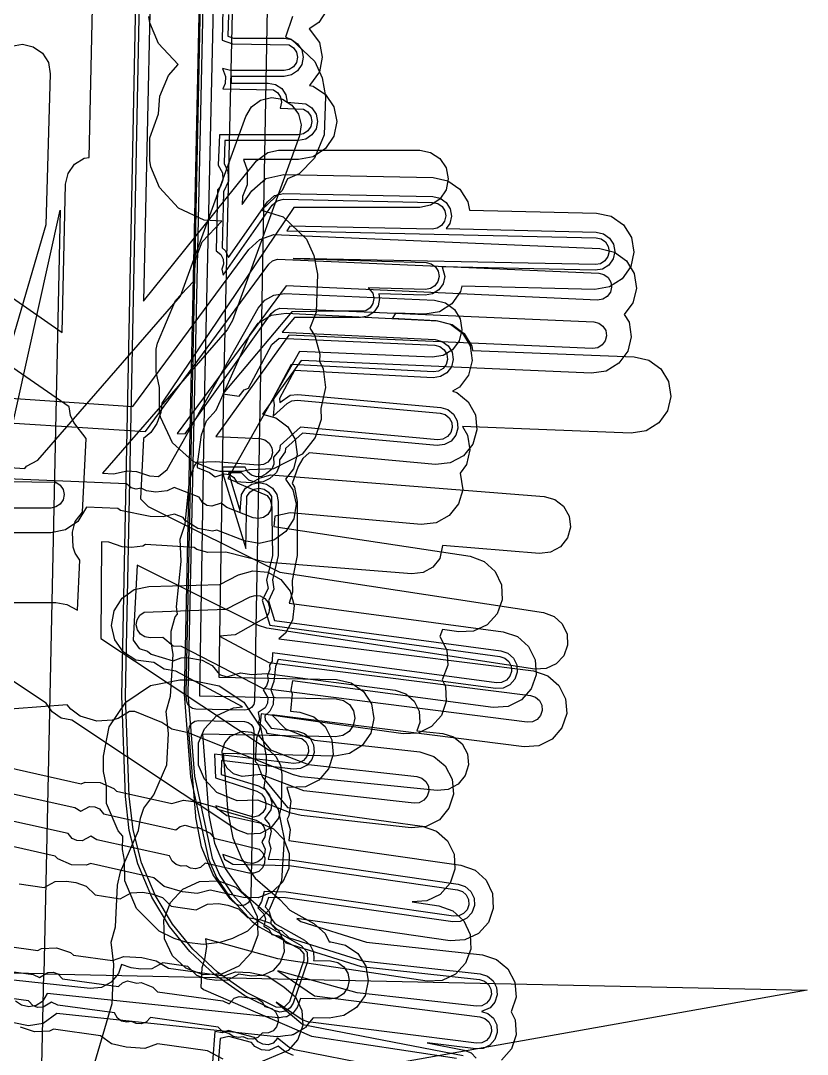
# Model space of a CAD drawing. Header units: metres. Extents: x -3943 to -3664, y 4962 to 6622.
# Drawn here: x -3808.2 to -3767, y 4997.7 to 5051.8 of the extents above; entities that cross this region are included whole.
import ezdxf

# ---------------------------------------------------------------- set-up
doc = ezdxf.new("R2010")
doc.units = ezdxf.units.M
doc.layers.add('AI_GREENING_EXCLUSIONS', color=1, linetype='Continuous')
doc.layers.add('AI_GREENING_LAWN', color=82, linetype='Continuous')

msp = doc.modelspace()

# ---------------------------------------------------------------- linework, layer by layer
at = {"layer": 'AI_GREENING_EXCLUSIONS'}
for points in [[(-3797.479, 5106.244), (-3799.422, 5016.522), (-3799.084, 5012.218), (-3798.15, 5007.931), (-3797.751, 5007.01), (-3797.098, 5006.027), (-3795.932, 5004.751), (-3793.49, 5003.356), (-3793.172, 5002.994), (-3793.164, 5002.511), (-3793.921, 5000.334), (-3794.075, 5000.081), (-3794.319, 4999.915), (-3794.319, 4999.915), (-3794.61, 4999.864), (-3794.896, 4999.938), (-3796.45, 5000.716), (-3798.02, 5001.808), (-3799.327, 5003.036), (-3800.388, 5004.349), (-3801.311, 5005.879), (-3802.045, 5007.624), (-3802.497, 5009.379), (-3802.696, 5011.159), (-3802.891, 5016.416), (-3801.428, 5089.277)], [(-3797.678, 5106.269), (-3799.623, 5016.516), (-3799.282, 5012.189), (-3798.341, 5007.869), (-3797.927, 5006.915), (-3797.256, 5005.903), (-3796.066, 5004.602), (-3795.693, 5004.328), (-3793.586, 5003.18), (-3793.358, 5002.921), (-3793.353, 5002.577), (-3794.11, 5000.399), (-3794.394, 5000.1), (-3794.806, 5000.117), (-3794.806, 5000.117), (-3796.361, 5000.895), (-3797.883, 5001.954), (-3799.172, 5003.162), (-3800.233, 5004.475), (-3801.14, 5005.981), (-3801.852, 5007.675), (-3802.298, 5009.401), (-3802.496, 5011.166), (-3802.691, 5016.412), (-3801.228, 5089.273)], [(-3801.208, 5061.8), (-3801.757, 5037.095), (-3795.841, 5044.438), (-3795.247, 5044.883), (-3794.673, 5044.997), (-3787.286, 5044.997), (-3786.712, 5044.883), (-3786.225, 5044.558), (-3785.9, 5044.071), (-3785.786, 5043.497), (-3785.9, 5042.923), (-3786.225, 5042.436), (-3786.712, 5042.111), (-3787.286, 5041.997), (-3793.876, 5041.997), (-3800.795, 5031.743), (-3800.843, 5031.259), (-3801.049, 5030.683), (-3801.365, 5030.209), (-3801.756, 5029.895), (-3801.916, 5026.736), (-3801.514, 5026.335), (-3794.608, 5022.898), (-3780.797, 5020.786), (-3780.247, 5020.587), (-3779.815, 5020.192), (-3779.567, 5019.662), (-3779.541, 5019.077), (-3779.741, 5018.527), (-3780.136, 5018.095), (-3780.666, 5017.847), (-3781.251, 5017.821), (-3795.293, 5019.968), (-3795.735, 5020.108), (-3802.091, 5023.271), (-3802.289, 5019.338), (-3801.977, 5018.901), (-3801.55, 5018.77), (-3801.342, 5018.598), (-3800.193, 5018.256), (-3799.785, 5018.41), (-3799.457, 5018.439), (-3798.679, 5018.286), (-3798.161, 5018.013), (-3797.78, 5017.537), (-3797.386, 5017.42), (-3796.679, 5017.628), (-3796.085, 5017.533), (-3795.291, 5017.599), (-3788.572, 5016.718), (-3788.018, 5016.53), (-3787.577, 5016.145), (-3787.318, 5015.62), (-3787.28, 5015.036), (-3787.432, 5014.585), (-3786.074, 5014.447), (-3785.514, 5014.275), (-3785.063, 5013.903), (-3784.789, 5013.386), (-3784.733, 5012.803), (-3784.905, 5012.244), (-3785.277, 5011.792), (-3785.794, 5011.518), (-3786.377, 5011.462), (-3793.491, 5012.184), (-3793.895, 5012.283), (-3799.413, 5014.483), (-3800.268, 5014.672), (-3800.788, 5015.032), (-3802.202, 5015.596), (-3802.49, 5015.609), (-3803.083, 5015.238), (-3803.392, 5015.146), (-3804.19, 5015.1), (-3805.065, 5015.367), (-3805.567, 5015.718), (-3805.742, 5015.946), (-3812.656, 5015.425)], [(-3809.553, 5037.911), (-3806.011, 5035.456), (-3805.83, 5043.212), (-3805.701, 5043.783), (-3805.363, 5044.261), (-3804.867, 5044.572), (-3804.59, 5044.62), (-3804.206, 5061.89)], [(-3798.038, 5055.603), (-3798.565, 5032.548), (-3798.822, 5016.543), (-3798.813, 5016.427), (-3791.658, 5016.273), (-3791.277, 5016.188), (-3790.957, 5015.965), (-3790.747, 5015.635), (-3790.679, 5015.251), (-3790.764, 5014.87), (-3790.988, 5014.551), (-3791.317, 5014.341), (-3791.701, 5014.273), (-3798.655, 5014.423), (-3798.322, 5010.181), (-3798.042, 5008.7), (-3797.479, 5007.381), (-3796.648, 5006.212), (-3795.197, 5004.956), (-3794.868, 5004.496), (-3793.326, 5003.623), (-3793.03, 5003.368), (-3792.855, 5003.02), (-3792.826, 5002.631), (-3792.848, 5002.563), (-3791.954, 5002.543), (-3791.573, 5002.459), (-3791.254, 5002.235), (-3791.044, 5001.906), (-3790.976, 5001.522), (-3791.06, 5001.141), (-3791.284, 5000.821), (-3791.613, 5000.612), (-3791.997, 5000.544), (-3793.525, 5000.577), (-3793.681, 5000.131), (-3793.695, 5000.112), (-3793.698, 5000.096), (-3793.805, 4999.966), (-3793.915, 4999.819), (-3793.934, 4999.808), (-3793.947, 4999.791), (-3794.095, 4999.713), (-3794.251, 4999.62), (-3794.274, 4999.617), (-3794.295, 4999.606), (-3794.46, 4999.59), (-3794.637, 4999.565), (-3794.662, 4999.571), (-3794.687, 4999.569), (-3806.798, 5000.844), (-3807.047, 5000.412), (-3807.376, 5000.202), (-3807.76, 5000.134), (-3808.141, 5000.218), (-3808.461, 5000.442)], [(-3797.098, 5052.965), (-3797.565, 5032.528), (-3797.808, 5017.406), (-3791.636, 5017.272), (-3790.874, 5017.104), (-3790.235, 5016.656), (-3789.815, 5015.998), (-3789.68, 5015.23), (-3789.848, 5014.468), (-3790.296, 5013.828), (-3790.954, 5013.409), (-3791.722, 5013.273), (-3797.572, 5013.4), (-3797.329, 5010.313), (-3797.079, 5008.993), (-3796.601, 5007.872), (-3795.896, 5006.879), (-3794.61, 5005.765), (-3794.092, 5005.206), (-3792.834, 5004.493), (-3792.242, 5003.984), (-3792.021, 5003.545), (-3791.933, 5003.543), (-3791.171, 5003.374), (-3790.531, 5002.927), (-3790.112, 5002.269), (-3789.976, 5001.5), (-3790.145, 5000.738), (-3790.592, 5000.099), (-3791.251, 4999.68), (-3792.019, 4999.544), (-3792.869, 4999.562), (-3793.16, 4999.205), (-3793.248, 4999.074), (-3793.285, 4999.052), (-3793.313, 4999.019), (-3793.607, 4998.861), (-3793.92, 4998.677), (-3793.966, 4998.67), (-3794.008, 4998.648), (-3794.338, 4998.617), (-3794.692, 4998.567), (-3794.742, 4998.579), (-3794.792, 4998.575), (-3806.288, 4999.784), (-3807.013, 4999.27), (-3807.782, 4999.134), (-3808.543, 4999.303)], [(-3793.943, 5051.996), (-3794.322, 5050.924), (-3794.009, 5050.806), (-3792.785, 5049.647), (-3792.399, 5048.791), (-3792.217, 5047.802), (-3792.282, 5045.81), (-3792.797, 5044.578), (-3793.607, 5043.768), (-3794.209, 5043.499), (-3794.484, 5042.883), (-3795.565, 5041.856), (-3794.437, 5041.506), (-3793.213, 5040.347), (-3792.827, 5039.491), (-3792.645, 5038.502), (-3792.71, 5036.51), (-3793.044, 5035.67), (-3792.772, 5035.269), (-3792.513, 5034.309), (-3792.538, 5033.948), (-3792.343, 5033.556), (-3792.215, 5032.57), (-3792.466, 5031.479), (-3792.453, 5030.896), (-3792.758, 5029.949), (-3793.438, 5029.075), (-3794.936, 5028.304), (-3796.196, 5028.254), (-3796.559, 5028.172), (-3797.746, 5028.172), (-3798.069, 5028.237), (-3799.152, 5028.69), (-3800.226, 5029.678), (-3800.857, 5031.025), (-3800.922, 5031.347), (-3800.914, 5032.572), (-3801.083, 5033.387), (-3801.083, 5034.574), (-3801.018, 5034.896), (-3800.072, 5037.131), (-3799.134, 5038.118), (-3799.01, 5039.327), (-3798.671, 5040.202), (-3797.652, 5041.274), (-3798.573, 5041.34), (-3799.92, 5041.97), (-3800.908, 5043.044), (-3801.361, 5044.127), (-3801.426, 5044.45), (-3801.426, 5045.637), (-3800.964, 5046.908), (-3800.899, 5047.82), (-3800.446, 5048.904), (-3799.942, 5049.494), (-3800.963, 5050.59), (-3800.963, 5050.59), (-3801.416, 5051.673), (-3801.481, 5051.996)], [(-3797.594, 5052.397), (-3797.639, 5050.753), (-3797.086, 5050.565), (-3794.121, 5050.512), (-3793.894, 5050.36), (-3793.742, 5050.133), (-3793.689, 5049.865), (-3793.742, 5049.597), (-3793.894, 5049.37), (-3794.121, 5049.218), (-3794.389, 5049.165), (-3797.201, 5049.165), (-3797.621, 5049.268), (-3797.459, 5048.864), (-3797.479, 5048.49), (-3797.6, 5048.214), (-3794.951, 5048.161), (-3794.724, 5048.009), (-3794.572, 5047.782), (-3794.519, 5047.514), (-3794.6, 5047.205), (-3793.366, 5047.152), (-3793.139, 5047), (-3792.987, 5046.773), (-3792.934, 5046.505), (-3792.987, 5046.237), (-3793.139, 5046.01), (-3793.366, 5045.858), (-3793.634, 5045.805), (-3797.776, 5045.807), (-3797.841, 5044.209), (-3797.621, 5043.817), (-3797.602, 5043.443), (-3797.727, 5043.093), (-3797.877, 5042.917), (-3797.944, 5039.734), (-3797.699, 5039.54), (-3797.579, 5039.294), (-3797.562, 5039.022), (-3797.647, 5038.776), (-3797.583, 5038.449), (-3795.015, 5042.127), (-3794.759, 5042.35), (-3794.427, 5042.426), (-3786.607, 5042.267), (-3786.34, 5042.208), (-3786.116, 5042.052), (-3785.969, 5041.821), (-3785.922, 5041.553), (-3785.98, 5041.286), (-3786.137, 5041.062), (-3786.367, 5040.915), (-3786.636, 5040.867), (-3794.082, 5041.019), (-3794.248, 5040.781), (-3778.048, 5040.408), (-3777.782, 5040.349), (-3777.558, 5040.192), (-3777.412, 5039.961), (-3777.365, 5039.692), (-3777.424, 5039.426), (-3777.581, 5039.202), (-3777.812, 5039.055), (-3778.081, 5039.008), (-3793.913, 5039.333), (-3786.948, 5039.111), (-3786.682, 5039.05), (-3786.459, 5038.891), (-3786.314, 5038.66), (-3786.268, 5038.391), (-3786.329, 5038.125), (-3786.487, 5037.902), (-3786.719, 5037.757), (-3786.988, 5037.711), (-3789.985, 5037.797), (-3789.736, 5037.505), (-3789.683, 5037.237), (-3789.736, 5036.969), (-3789.888, 5036.742), (-3790.115, 5036.59), (-3793.989, 5036.537), (-3797.6, 5032.235), (-3796.748, 5032.119), (-3796.486, 5032.452), (-3796.258, 5032.54), (-3795.036, 5034.824), (-3794.642, 5035.157), (-3786.494, 5034.781), (-3786.229, 5034.714), (-3786.01, 5034.55), (-3785.87, 5034.316), (-3785.831, 5034.045), (-3785.898, 5033.781), (-3786.062, 5033.562), (-3786.296, 5033.422), (-3786.567, 5033.383), (-3794.011, 5033.772), (-3794.953, 5032.012), (-3794.901, 5031.666), (-3794.965, 5031.078), (-3794.229, 5031.734), (-3793.983, 5031.876), (-3793.7, 5031.909), (-3786.214, 5031.233), (-3785.952, 5031.156), (-3785.739, 5030.984), (-3785.608, 5030.744), (-3785.579, 5030.473), (-3785.657, 5030.211), (-3785.828, 5029.998), (-3786.068, 5029.867), (-3786.34, 5029.838), (-3793.524, 5030.487), (-3794.59, 5029.536), (-3794.622, 5029.294), (-3794.938, 5028.919), (-3794.924, 5028.548), (-3795.032, 5028.297), (-3795.322, 5028.042), (-3795.565, 5027.917), (-3795.837, 5027.895), (-3796.097, 5027.978), (-3796.306, 5028.154), (-3796.431, 5028.407), (-3797.612, 5028.406), (-3797.593, 5028.049), (-3796.395, 5024.148), (-3796.342, 5026.861), (-3796.19, 5027.088), (-3795.963, 5027.24), (-3795.695, 5027.293), (-3795.427, 5027.24), (-3795.2, 5027.088), (-3795.048, 5026.861), (-3794.995, 5023.781), (-3795.316, 5022.476), (-3795.227, 5022.047), (-3795.53, 5021.434), (-3795.13, 5020.119), (-3783.08, 5018.491), (-3782.821, 5018.402), (-3782.616, 5018.222), (-3782.496, 5017.977), (-3782.479, 5017.704), (-3782.567, 5017.446), (-3782.747, 5017.241), (-3782.992, 5017.12), (-3783.265, 5017.103), (-3794.99, 5018.67), (-3795.014, 5018.235), (-3795.148, 5018.038), (-3795.127, 5017.798), (-3795.25, 5017.486), (-3795.221, 5017.204), (-3795.302, 5016.944), (-3795.482, 5016.731), (-3795.245, 5016.319), (-3795.256, 5016.046), (-3795.371, 5015.798), (-3795.743, 5015.55), (-3795.676, 5015.205), (-3795.72, 5015.056), (-3795.34, 5014.644), (-3795.293, 5014.462), (-3793.462, 5014.193), (-3793.255, 5014.016), (-3793.13, 5013.773), (-3793.109, 5013.5), (-3793.193, 5013.24), (-3793.37, 5013.033), (-3793.613, 5012.908), (-3793.886, 5012.887), (-3798.025, 5013.373), (-3797.974, 5012.125), (-3795.818, 5011.429), (-3795.58, 5011.294), (-3795.411, 5011.08), (-3795.338, 5010.817), (-3795.37, 5010.545), (-3795.504, 5010.307), (-3795.719, 5010.139), (-3795.982, 5010.065), (-3797.957, 5010.656), (-3797.871, 5010.492), (-3795.854, 5009.913), (-3795.615, 5009.782), (-3795.443, 5009.569), (-3795.366, 5009.307), (-3795.395, 5009.036), (-3795.546, 5008.78), (-3795.382, 5008.399), (-3795.415, 5008.128), (-3795.55, 5007.891), (-3795.766, 5007.723), (-3796.029, 5007.65), (-3796.3, 5007.684), (-3797.605, 5008.117), (-3797.506, 5007.862), (-3797.08, 5007.612), (-3794.124, 5007.542), (-3785.309, 5006.272), (-3785.051, 5006.181), (-3784.848, 5005.998), (-3784.73, 5005.752), (-3784.716, 5005.479), (-3784.807, 5005.222), (-3784.989, 5005.019), (-3785.236, 5004.901), (-3785.509, 5004.886), (-3794.281, 5006.151), (-3795.429, 5006.176), (-3795.567, 5005.65), (-3795.771, 5005.33), (-3795.45, 5005.012), (-3795.365, 5004.752), (-3795.443, 5004.364), (-3795.196, 5004.21), (-3795.031, 5003.922), (-3794.655, 5003.857), (-3794.433, 5003.698), (-3794.304, 5003.49), (-3790.346, 5002.252), (-3784.147, 5001.566), (-3783.887, 5001.483), (-3783.678, 5001.308), (-3783.552, 5001.065), (-3783.529, 5000.793), (-3783.611, 5000.533), (-3783.787, 5000.324), (-3784.029, 5000.198), (-3784.303, 5000.174), (-3790.567, 5000.868), (-3794.723, 5002.022), (-3792.799, 5000.714), (-3784.13, 4999.62), (-3783.871, 4999.533), (-3783.665, 4999.354), (-3783.543, 4999.11), (-3783.523, 4998.838), (-3783.61, 4998.579), (-3783.789, 4998.372), (-3784.033, 4998.25), (-3784.305, 4998.231), (-3793.141, 4999.346), (-3793.447, 4999.461), (-3794.805, 5000.384), (-3793.402, 4999.219), (-3785.015, 4997.583)], [(-3797.302, 5052.097), (-3797.333, 5050.966), (-3797.036, 5050.865), (-3794.389, 5050.865), (-3794.006, 5050.789), (-3793.681, 5050.572), (-3793.465, 5050.248), (-3793.389, 5049.865), (-3793.465, 5049.483), (-3793.681, 5049.158), (-3794.006, 5048.941), (-3794.389, 5048.865), (-3797.165, 5048.865), (-3797.168, 5048.514), (-3795.219, 5048.514), (-3794.836, 5048.438), (-3794.512, 5048.222), (-3794.295, 5047.897), (-3794.221, 5047.505), (-3793.251, 5047.429), (-3792.927, 5047.212), (-3792.71, 5046.888), (-3792.634, 5046.505), (-3792.71, 5046.123), (-3792.927, 5045.798), (-3793.251, 5045.581), (-3793.634, 5045.505), (-3797.484, 5045.505), (-3797.519, 5044.298), (-3797.327, 5043.877), (-3797.308, 5043.383), (-3797.561, 5042.816), (-3797.64, 5039.88), (-3797.461, 5039.722), (-3797.296, 5039.385), (-3795.261, 5042.299), (-3794.895, 5042.618), (-3794.421, 5042.726), (-3786.601, 5042.567), (-3786.22, 5042.483), (-3785.9, 5042.259), (-3785.69, 5041.931), (-3785.622, 5041.546), (-3785.706, 5041.165), (-3785.899, 5040.889), (-3778.041, 5040.708), (-3777.661, 5040.623), (-3777.341, 5040.399), (-3777.132, 5040.07), (-3777.065, 5039.685), (-3777.15, 5039.304), (-3777.374, 5038.985), (-3777.703, 5038.776), (-3778.087, 5038.708), (-3786.113, 5038.893), (-3785.968, 5038.382), (-3786.055, 5038.002), (-3786.281, 5037.684), (-3786.612, 5037.476), (-3786.997, 5037.411), (-3789.431, 5037.481), (-3789.383, 5037.237), (-3789.459, 5036.854), (-3789.676, 5036.53), (-3790, 5036.313), (-3790.383, 5036.237), (-3793.849, 5036.237), (-3794.487, 5035.476), (-3786.478, 5035.08), (-3786.1, 5034.984), (-3785.787, 5034.751), (-3785.588, 5034.416), (-3785.532, 5034.03), (-3785.628, 5033.651), (-3785.861, 5033.339), (-3786.196, 5033.139), (-3786.582, 5033.083), (-3793.837, 5033.462), (-3794.626, 5031.988), (-3794.614, 5031.793), (-3794.077, 5032.161), (-3793.673, 5032.208), (-3786.187, 5031.532), (-3785.812, 5031.421), (-3785.509, 5031.176), (-3785.322, 5030.834), (-3785.281, 5030.446), (-3785.391, 5030.071), (-3785.636, 5029.768), (-3785.979, 5029.581), (-3786.367, 5029.54), (-3793.421, 5030.177), (-3794.313, 5029.381), (-3794.338, 5029.197), (-3794.626, 5028.788), (-3794.63, 5028.485), (-3794.785, 5028.127), (-3795.135, 5027.808), (-3795.482, 5027.629), (-3795.871, 5027.597), (-3796.243, 5027.715), (-3796.612, 5028.107), (-3797.298, 5028.106), (-3796.695, 5026.077), (-3796.619, 5026.976), (-3796.402, 5027.3), (-3796.078, 5027.517), (-3795.695, 5027.593), (-3795.312, 5027.517), (-3794.988, 5027.3), (-3794.771, 5026.976), (-3794.695, 5026.593), (-3794.695, 5023.781), (-3795, 5022.497), (-3794.93, 5022.004), (-3795.203, 5021.397), (-3794.899, 5020.373), (-3783.04, 5018.788), (-3782.671, 5018.662), (-3782.378, 5018.404), (-3782.206, 5018.054), (-3782.181, 5017.664), (-3782.307, 5017.295), (-3782.565, 5017.002), (-3782.915, 5016.83), (-3783.305, 5016.806), (-3794.694, 5018.328), (-3794.841, 5017.966), (-3794.922, 5017.173), (-3795.089, 5016.739), (-3794.948, 5016.366), (-3794.964, 5015.976), (-3795.128, 5015.622), (-3795.397, 5015.373), (-3795.383, 5015.157), (-3795.06, 5014.736), (-3793.687, 5014.575), (-3793.316, 5014.455), (-3793.019, 5014.202), (-3792.842, 5013.854), (-3792.811, 5013.465), (-3792.931, 5013.094), (-3793.184, 5012.797), (-3793.532, 5012.62), (-3793.921, 5012.589), (-3797.664, 5013.029), (-3797.683, 5012.306), (-3795.724, 5011.714), (-3795.384, 5011.522), (-3795.144, 5011.215), (-3795.039, 5010.839), (-3795.085, 5010.452), (-3795.415, 5010.004), (-3795.177, 5009.708), (-3795.067, 5009.334), (-3795.189, 5008.8), (-3795.082, 5008.421), (-3795.223, 5007.872), (-3794.081, 5007.839), (-3785.266, 5006.569), (-3784.898, 5006.439), (-3784.608, 5006.178), (-3784.44, 5005.826), (-3784.419, 5005.436), (-3784.549, 5005.068), (-3784.81, 5004.778), (-3785.162, 5004.61), (-3785.551, 5004.589), (-3794.306, 5005.851), (-3795.199, 5005.871), (-3795.374, 5005.374), (-3795.189, 5005.159), (-3795.067, 5004.789), (-3795.089, 5004.492), (-3794.835, 5004.201), (-3794.532, 5004.13), (-3794.117, 5003.746), (-3790.284, 5002.547), (-3784.114, 5001.864), (-3783.742, 5001.746), (-3783.444, 5001.495), (-3783.264, 5001.149), (-3783.23, 5000.76), (-3783.348, 5000.388), (-3783.599, 5000.089), (-3784.044, 4999.901), (-3783.722, 4999.794), (-3783.428, 4999.538), (-3783.253, 4999.189), (-3783.226, 4998.8), (-3783.349, 4998.43), (-3783.605, 4998.135), (-3783.954, 4997.961), (-3784.343, 4997.933), (-3786.894, 4998.255), (-3784.957, 4997.877), (-3784.596, 4997.729), (-3784.319, 4997.455)], [(-3792.143, 5052.331), (-3792.576, 5051.683), (-3793.077, 5051.348), (-3792.541, 5050.631), (-3792.389, 5049.865), (-3792.541, 5049.1), (-3793.063, 5048.392), (-3792.869, 5048.353), (-3792.22, 5047.919), (-3791.786, 5047.271), (-3791.634, 5046.505), (-3791.786, 5045.74), (-3792.22, 5045.091), (-3792.869, 5044.657), (-3793.634, 5044.505), (-3796.511, 5044.505), (-3796.327, 5043.977), (-3796.327, 5043.186), (-3796.565, 5042.567), (-3796.576, 5042.162), (-3796.081, 5042.871), (-3795.348, 5043.509), (-3794.4, 5043.726), (-3786.581, 5043.566), (-3785.819, 5043.399), (-3785.179, 5042.952), (-3784.758, 5042.294), (-3784.681, 5041.861), (-3778.018, 5041.708), (-3777.257, 5041.538), (-3776.618, 5041.09), (-3776.2, 5040.431), (-3776.065, 5039.662), (-3776.235, 5038.901), (-3776.683, 5038.262), (-3777.342, 5037.843), (-3778.11, 5037.709), (-3785.08, 5037.869), (-3785.143, 5037.593), (-3785.595, 5036.957), (-3786.256, 5036.542), (-3787.025, 5036.412), (-3788.546, 5036.455), (-3788.717, 5036.199), (-3786.426, 5036.079), (-3785.669, 5035.887), (-3785.044, 5035.42), (-3784.645, 5034.75), (-3784.533, 5033.977), (-3784.725, 5033.221), (-3785.192, 5032.596), (-3785.568, 5032.372), (-3785.348, 5032.307), (-3784.741, 5031.817), (-3784.368, 5031.132), (-3784.285, 5030.356), (-3784.505, 5029.607), (-3784.995, 5029), (-3785.681, 5028.627), (-3786.457, 5028.544), (-3793.079, 5029.142), (-3793.405, 5028.851), (-3793.65, 5028.426), (-3793.973, 5027.548), (-3793.847, 5027.359), (-3793.695, 5026.593), (-3793.695, 5023.781), (-3793.973, 5022.471), (-3793.941, 5021.86), (-3794.115, 5021.277), (-3782.907, 5019.779), (-3782.169, 5019.527), (-3781.583, 5019.011), (-3781.239, 5018.311), (-3781.19, 5017.532), (-3781.442, 5016.793), (-3781.958, 5016.208), (-3782.658, 5015.864), (-3783.437, 5015.814), (-3793.942, 5017.218), (-3794.035, 5016.724), (-3793.96, 5016.521), (-3794.046, 5015.624), (-3793.57, 5015.568), (-3792.828, 5015.328), (-3792.234, 5014.821), (-3791.879, 5014.126), (-3791.818, 5013.349), (-3792.058, 5012.606), (-3792.564, 5012.012), (-3793.259, 5011.657), (-3794.238, 5011.619), (-3794.041, 5010.915), (-3794.135, 5010.141), (-3794.232, 5009.969), (-3794.071, 5009.423), (-3794.133, 5008.845), (-3785.123, 5007.559), (-3784.388, 5007.299), (-3783.807, 5006.777), (-3783.471, 5006.073), (-3783.429, 5005.294), (-3783.689, 5004.558), (-3784.211, 5003.978), (-3784.915, 5003.641), (-3785.694, 5003.6), (-3793.722, 5004.757), (-3793.508, 5004.603), (-3790.078, 5003.53), (-3784.004, 5002.858), (-3783.26, 5002.622), (-3782.663, 5002.12), (-3782.304, 5001.427), (-3782.236, 5000.65), (-3782.499, 4999.874), (-3782.289, 4999.453), (-3782.234, 4998.675), (-3782.48, 4997.935), (-3782.992, 4997.345)], [(-3808.671, 5050.451), (-3808.094, 5050.548), (-3807.524, 5050.417), (-3807.047, 5050.078), (-3806.736, 5049.582), (-3806.638, 5049.005), (-3806.867, 5041.094), (-3810.536, 5028.597)], [(-3810.372, 5028.478), (-3807.966, 5028.335), (-3807.881, 5028.449), (-3807.293, 5028.76), (-3799.811, 5037.356), (-3796.397, 5046.766), (-3796.094, 5047.266), (-3795.623, 5047.613), (-3795.054, 5047.753), (-3794.476, 5047.664), (-3793.975, 5047.361), (-3793.628, 5046.89), (-3793.489, 5046.321), (-3793.577, 5045.743), (-3797.086, 5036.071), (-3797.365, 5035.597), (-3803.897, 5028.092), (-3803.326, 5028.058), (-3802.615, 5028.211), (-3802.116, 5028.179), (-3801.445, 5027.946), (-3800.966, 5027.918), (-3800.518, 5028.281), (-3795.746, 5036.728), (-3795.395, 5037.148), (-3794.917, 5037.413), (-3794.375, 5037.489), (-3786.51, 5037.148), (-3785.942, 5037.009), (-3785.47, 5036.663), (-3785.166, 5036.163), (-3785.077, 5035.584), (-3785.216, 5035.016), (-3785.562, 5034.544), (-3786.062, 5034.24), (-3786.64, 5034.151), (-3793.586, 5034.452), (-3797.339, 5027.81), (-3796.954, 5027.654), (-3796.083, 5027.594), (-3795.637, 5027.832), (-3795.077, 5028.001), (-3780.767, 5026.871), (-3780.204, 5026.711), (-3779.745, 5026.348), (-3779.46, 5025.837), (-3779.392, 5025.255), (-3779.552, 5024.692), (-3779.915, 5024.233), (-3780.426, 5023.948), (-3781.007, 5023.88), (-3786.088, 5024.289), (-3786.236, 5023.62), (-3786.599, 5023.161), (-3787.11, 5022.876), (-3787.692, 5022.808), (-3795.388, 5023.429), (-3797.431, 5023.956), (-3798.386, 5023.928), (-3798.951, 5024.079), (-3799.097, 5024.191), (-3801.643, 5024.352), (-3801.795, 5024.264), (-3802.375, 5024.187), (-3802.874, 5024.219), (-3803.565, 5024.466), (-3803.956, 5024.49), (-3803.984, 5019.428), (-3795.178, 5013.584), (-3794.813, 5013.243), (-3794.581, 5012.801), (-3794.507, 5012.307), (-3794.538, 5010.635), (-3794.684, 5010.015), (-3795.074, 5009.512), (-3795.638, 5009.216), (-3796.274, 5009.181), (-3796.867, 5009.412), (-3805.509, 5015.147), (-3806.058, 5015.256), (-3806.544, 5015.581), (-3806.848, 5016.036), (-3813.573, 5020.499)], [(-3810.787, 5032.147), (-3802.304, 5031.568), (-3796.235, 5039.794), (-3795.658, 5040.32), (-3794.924, 5040.585), (-3777.844, 5039.851), (-3777.086, 5039.664), (-3776.458, 5039.202), (-3776.054, 5038.534), (-3775.936, 5037.763), (-3776.123, 5037.005), (-3776.567, 5036.401), (-3776.321, 5035.996), (-3776.203, 5035.225), (-3776.389, 5034.467), (-3776.85, 5033.838), (-3777.518, 5033.433), (-3778.289, 5033.315), (-3793.5, 5033.984), (-3795.514, 5031.173), (-3794.819, 5030.989), (-3794.199, 5030.516), (-3793.807, 5029.841), (-3793.703, 5029.068), (-3793.903, 5028.313), (-3794.316, 5027.772), (-3793.924, 5027.219), (-3793.751, 5026.458), (-3793.882, 5025.689), (-3794.298, 5025.029), (-3794.934, 5024.577), (-3795.695, 5024.404), (-3796.464, 5024.535), (-3797.913, 5025.102), (-3798.132, 5025.052), (-3798.902, 5025.183), (-3799.562, 5025.598), (-3799.68, 5025.764), (-3800.126, 5025.935), (-3800.727, 5025.806), (-3801.398, 5025.81), (-3802.949, 5026.135), (-3803.091, 5026.239), (-3804.74, 5026.309), (-3805.196, 5025.546), (-3805.845, 5025.112), (-3806.611, 5024.96), (-3810.576, 5024.96)], [(-3812.127, 5030.928), (-3801.647, 5030.269), (-3795.189, 5039.023), (-3794.987, 5039.206), (-3794.73, 5039.299), (-3777.903, 5038.552), (-3777.638, 5038.487), (-3777.418, 5038.325), (-3777.276, 5038.091), (-3777.235, 5037.821), (-3777.3, 5037.556), (-3777.462, 5037.336), (-3777.696, 5037.195), (-3777.966, 5037.153), (-3794.284, 5037.891), (-3799.985, 5030.164), (-3799.578, 5030.139), (-3795.063, 5036.438), (-3794.864, 5036.625), (-3794.608, 5036.721), (-3778.17, 5036.012), (-3777.905, 5035.947), (-3777.685, 5035.786), (-3777.543, 5035.552), (-3777.502, 5035.282), (-3777.567, 5035.017), (-3777.728, 5034.797), (-3777.962, 5034.655), (-3778.232, 5034.614), (-3794.146, 5035.314), (-3797.955, 5029.999), (-3795.655, 5029.892), (-3795.391, 5029.822), (-3795.174, 5029.656), (-3795.037, 5029.42), (-3795.001, 5029.149), (-3795.071, 5028.885), (-3795.236, 5028.668), (-3795.473, 5028.531), (-3795.743, 5028.495), (-3797.974, 5028.685), (-3798.929, 5028.641), (-3798.945, 5028.374), (-3798.296, 5028.126), (-3798.007, 5027.898), (-3797.523, 5028.057), (-3797.253, 5028.011), (-3797.022, 5027.865), (-3796.848, 5027.572), (-3795.269, 5026.912), (-3795.111, 5026.689), (-3795.051, 5026.422), (-3795.096, 5026.153), (-3795.242, 5025.922), (-3795.465, 5025.764), (-3795.731, 5025.703), (-3796, 5025.749), (-3797.395, 5026.282), (-3797.684, 5026.509), (-3798.168, 5026.351), (-3798.437, 5026.397), (-3798.669, 5026.543), (-3798.843, 5026.836), (-3800.144, 5027.333), (-3800.516, 5027.154), (-3801.101, 5027.092), (-3801.593, 5027.161), (-3801.868, 5027.291), (-3802.136, 5027.25), (-3802.401, 5027.314), (-3802.65, 5027.522), (-3810.162, 5027.84)], [(-3804.596, 4996.206), (-3803.395, 5000.313), (-3803.303, 5002.357), (-3803.439, 5003.523), (-3803.214, 5004.331), (-3803.117, 5006.508), (-3802.954, 5007.214), (-3802.022, 5009.364), (-3801.913, 5010.026), (-3801.732, 5010.548), (-3801.208, 5011.241), (-3800.529, 5012.807), (-3800.439, 5014.446), (-3800.561, 5015.604), (-3800.332, 5016.407), (-3800.195, 5018.592), (-3800.308, 5019.259), (-3800.305, 5019.812), (-3800.091, 5020.562), (-3799.98, 5020.703), (-3800.015, 5021.085), (-3799.772, 5023.458), (-3799.838, 5024.621), (-3799.571, 5025.412), (-3799.336, 5027.704), (-3799.106, 5028.45), (-3798.904, 5028.694), (-3798.711, 5030.084), (-3798.448, 5030.819), (-3797.943, 5031.376), (-3796.204, 5035.286), (-3795.742, 5035.935), (-3795.063, 5036.352), (-3794.275, 5036.47), (-3786.342, 5036.065), (-3785.586, 5035.873), (-3784.96, 5035.407), (-3784.56, 5034.737), (-3784.526, 5034.508), (-3776.047, 5034.182), (-3775.288, 5034.001), (-3774.657, 5033.543), (-3774.248, 5032.878), (-3774.125, 5032.107), (-3774.307, 5031.348), (-3774.765, 5030.716), (-3775.43, 5030.308), (-3776.201, 5030.185), (-3785.051, 5030.525), (-3784.775, 5030.069), (-3784.655, 5029.298), (-3784.84, 5028.54), (-3785.17, 5028.09), (-3785.034, 5027.22), (-3785.253, 5026.471), (-3785.742, 5025.863), (-3786.427, 5025.488), (-3787.202, 5025.404), (-3794.077, 5026.012), (-3794.873, 5025.837), (-3794.929, 5025.291), (-3784.639, 5023.731), (-3783.905, 5023.465), (-3783.328, 5022.94), (-3782.997, 5022.233), (-3782.961, 5021.453), (-3783.227, 5020.72), (-3783.752, 5020.143), (-3784.459, 5019.812), (-3785.239, 5019.776), (-3786.09, 5019.905), (-3786.224, 5019.536), (-3785.862, 5018.814), (-3785.818, 5018.035), (-3786.106, 5017.264), (-3785.937, 5016.913), (-3785.892, 5016.134), (-3786.149, 5015.397), (-3786.669, 5014.815), (-3787.372, 5014.476), (-3788.151, 5014.431), (-3795.592, 5015.476), (-3795.68, 5014.647), (-3795.835, 5014.214), (-3795.902, 5012.981), (-3795.785, 5012.858), (-3795.513, 5012.157), (-3794.208, 5010.569), (-3787.151, 5009.6), (-3786.413, 5009.345), (-3785.829, 5008.828), (-3785.488, 5008.126), (-3785.441, 5007.347), (-3785.696, 5006.609), (-3786.214, 5006.026), (-3786.916, 5005.684), (-3787.677, 5005.639), (-3786.291, 5005.428), (-3785.557, 5005.163), (-3784.98, 5004.637), (-3784.649, 5003.931), (-3784.613, 5003.151), (-3784.878, 5002.417), (-3785.404, 5001.841), (-3786.111, 5001.509), (-3786.89, 5001.474), (-3794.708, 5002.659), (-3798.507, 5003.693), (-3798.446, 5003.295), (-3798.549, 5002.612), (-3798.697, 5002.182), (-3798.742, 5001.172), (-3798.601, 5001.047), (-3792.961, 4998.608), (-3785.358, 4997.455)], [(-3813.752, 5021.318), (-3806.337, 5021.318), (-3805.763, 5021.204), (-3805.214, 5020.916), (-3805.081, 5023.53), (-3805.327, 5023.89), (-3805.434, 5024.202), (-3805.469, 5024.994), (-3805.326, 5025.562), (-3804.954, 5026.045), (-3804.759, 5029.899), (-3805.4, 5030.743), (-3805.571, 5031.103), (-3805.652, 5031.558), (-3811.28, 5035.458)], [(-3810.117, 5027.66), (-3806.343, 5027.607), (-3806.116, 5027.455), (-3805.964, 5027.228), (-3805.911, 5026.96), (-3805.964, 5026.692), (-3806.116, 5026.465), (-3806.343, 5026.313), (-3806.611, 5026.26), (-3810.576, 5026.26)], [(-3808.961, 5012.699), (-3805.017, 5011.819), (-3804.807, 5011.901), (-3804.027, 5011.885), (-3803.312, 5011.572), (-3803.172, 5011.426), (-3800.271, 5010.787), (-3799.661, 5010.953), (-3798.887, 5010.854), (-3797.986, 5010.591), (-3797.383, 5010.152), (-3795.66, 5009.773), (-3794.945, 5009.46), (-3794.404, 5008.897), (-3794.12, 5008.17), (-3794.136, 5007.39), (-3794.449, 5006.675), (-3795.012, 5006.135), (-3795.739, 5005.851), (-3796.519, 5005.866), (-3798.265, 5006.25), (-3798.939, 5006.067), (-3799.713, 5006.166), (-3800.663, 5006.44), (-3801.218, 5006.9), (-3804.528, 5007.641), (-3804.738, 5007.559), (-3805.518, 5007.575), (-3806.233, 5007.888), (-3806.373, 5008.034), (-3810.317, 5008.914)], [(-3809.63, 5011.515), (-3805.355, 5010.575), (-3805.035, 5010.393), (-3804.58, 5010.621), (-3804.307, 5010.615), (-3804.056, 5010.506), (-3803.841, 5010.242), (-3800.056, 5009.409), (-3799.835, 5009.585), (-3799.571, 5009.656), (-3799.097, 5009.505), (-3798.865, 5009.527), (-3798.268, 5009.232), (-3798.052, 5008.968), (-3795.689, 5008.394), (-3795.5, 5008.197), (-3795.4, 5007.942), (-3795.406, 5007.669), (-3795.515, 5007.419), (-3795.712, 5007.23), (-3795.967, 5007.131), (-3796.24, 5007.136), (-3798.515, 5007.661), (-3798.765, 5007.436), (-3799.029, 5007.364), (-3799.299, 5007.399), (-3799.526, 5007.528), (-3799.784, 5007.504), (-3800.045, 5007.584), (-3800.255, 5007.758), (-3800.388, 5008.048), (-3804.191, 5008.885), (-3804.51, 5009.067), (-3804.966, 5008.839), (-3805.239, 5008.844), (-3805.489, 5008.954), (-3805.704, 5009.218), (-3809.979, 5010.158)], [(-3808.268, 5006.586), (-3806.956, 5006.392), (-3806.378, 5006.696), (-3805.793, 5006.725), (-3805.299, 5006.651), (-3804.748, 5006.454), (-3804.283, 5005.995), (-3802.97, 5005.801), (-3802.392, 5006.105), (-3801.808, 5006.134), (-3801.313, 5006.06), (-3800.762, 5005.863), (-3800.297, 5005.404), (-3798.985, 5005.21), (-3798.407, 5005.514), (-3797.822, 5005.543), (-3797.328, 5005.469), (-3796.776, 5005.272), (-3796.312, 5004.813), (-3795.655, 5004.716), (-3795.104, 5004.519), (-3794.671, 5004.126), (-3794.42, 5003.597), (-3794.392, 5003.012), (-3794.589, 5002.461), (-3794.982, 5002.027), (-3795.511, 5001.777), (-3796.095, 5001.748), (-3796.752, 5001.846), (-3797.33, 5001.541), (-3797.914, 5001.513), (-3798.409, 5001.586), (-3798.96, 5001.783), (-3799.425, 5002.242), (-3800.737, 5002.437), (-3801.315, 5002.132), (-3801.9, 5002.104), (-3802.394, 5002.177), (-3802.913, 5002.362), (-3803.064, 5001.878), (-3803.439, 5001.429), (-3803.957, 5001.157), (-3804.54, 5001.104), (-3812.445, 5001.949)], [(-3810.4, 5003.531), (-3807.295, 5003.091), (-3807.092, 5003.189), (-3806.313, 5003.236), (-3805.576, 5002.98), (-3805.424, 5002.846), (-3803.378, 5002.564), (-3802.784, 5002.778), (-3801.847, 5002.719), (-3801.085, 5002.55), (-3800.449, 5002.16), (-3797.531, 5001.759), (-3796.936, 5001.973), (-3796.157, 5001.936), (-3795.238, 5001.745), (-3794.38, 5001.172), (-3793.796, 5000.654), (-3793.455, 4999.952), (-3793.409, 4999.173), (-3793.664, 4998.435), (-3794.182, 4997.852), (-3795.826, 4997.16)], [(-3810.972, 5002.298), (-3807.532, 5001.824), (-3807.199, 5001.668), (-3806.763, 5001.932), (-3806.491, 5001.948), (-3806.233, 5001.858), (-3805.997, 5001.612), (-3803.054, 5001.207), (-3802.848, 5001.4), (-3802.591, 5001.492), (-3802.106, 5001.379), (-3801.876, 5001.42), (-3801.257, 5001.173), (-3801.022, 5000.927), (-3797.593, 5000.455), (-3797.26, 5000.299), (-3797, 5000.595), (-3796.743, 5000.687), (-3795.762, 5000.556), (-3795.539, 5000.399), (-3795.389, 5000.152), (-3795.036, 5000.05), (-3794.832, 4999.868), (-3794.713, 4999.623), (-3794.696, 4999.35), (-3794.786, 4999.092), (-3794.967, 4998.888), (-3795.213, 4998.768), (-3795.542, 4998.76), (-3795.762, 4998.538), (-3796.019, 4998.445), (-3796.292, 4998.458), (-3796.528, 4998.569), (-3796.783, 4998.524), (-3797.05, 4998.584), (-3797.275, 4998.743), (-3797.597, 4998.829), (-3797.833, 4999.075), (-3801.379, 4999.587), (-3801.61, 4999.343), (-3801.867, 4999.25), (-3802.14, 4999.263), (-3802.376, 4999.374), (-3802.631, 4999.329), (-3802.898, 4999.389), (-3803.122, 4999.545), (-3803.277, 4999.824), (-3806.238, 5000.232), (-3806.571, 5000.388), (-3807.007, 5000.124), (-3807.279, 5000.108), (-3807.537, 5000.198), (-3807.773, 5000.444), (-3811.213, 5000.918)], [(-3797.575, 4997.394), (-3798.406, 4997.841), (-3801.017, 4998.201), (-3801.675, 4997.964), (-3802.661, 4998.03), (-3803.423, 4998.199), (-3804.013, 4998.614), (-3806.475, 4998.965), (-3806.678, 4998.867), (-3807.457, 4998.82), (-3808.194, 4999.076)], [(-3785.283, 4996.209), (-3793.841, 4997.878), (-3794.147, 4998.021), (-3794.726, 4998.489), (-3794.965, 4998.243), (-3795.224, 4998.156), (-3795.497, 4998.175), (-3795.741, 4998.296), (-3795.93, 4998.529), (-3797.321, 4998.899), (-3797.62, 4998.774), (-3798.008, 4998.848), (-3798.387, 4994.022)], [(-3793.898, 4997.583), (-3794.336, 4997.787), (-3794.701, 4998.083), (-3795.186, 4997.858), (-3795.575, 4997.885), (-3795.925, 4998.059), (-3796.104, 4998.265), (-3797.284, 4998.578), (-3797.736, 4998.487), (-3798.082, 4994.073)]]:
    msp.add_lwpolyline(points, dxfattribs=at)
for points in [[(-3813.493, 5008.677), (-3806.109, 5041.858), (-3806.8, 5009.866), (-3806.972, 5001.867), (-3846.963, 5002.731), (-3813.493, 5008.677)], [(-3803.428, 5020.109), (-3803.295, 5020.878), (-3802.878, 5021.537), (-3802.24, 5021.987), (-3801.479, 5022.158), (-3797.751, 5022.251), (-3796.772, 5022.76), (-3796.022, 5022.978), (-3795.247, 5022.892), (-3794.563, 5022.517), (-3794.075, 5021.908), (-3793.857, 5021.158), (-3793.942, 5020.383), (-3794.318, 5019.699), (-3794.67, 5019.417), (-3781.318, 5017.727), (-3780.578, 5017.48), (-3779.989, 5016.968), (-3779.64, 5016.27), (-3779.585, 5015.492), (-3779.832, 5014.751), (-3780.344, 5014.162), (-3781.042, 5013.814), (-3781.821, 5013.759), (-3795.03, 5015.43), (-3794.308, 5014.691), (-3792.798, 5014.099), (-3787.285, 5013.488), (-3786.541, 5013.253), (-3785.944, 5012.75), (-3785.584, 5012.058), (-3785.517, 5011.28), (-3785.753, 5010.536), (-3786.255, 5009.939), (-3786.948, 5009.58), (-3787.725, 5009.513), (-3793.501, 5010.153), (-3794.011, 5010.278), (-3795.768, 5010.967), (-3796.84, 5010.92), (-3797.916, 5011.368), (-3798.563, 5012.067), (-3798.865, 5012.79), (-3798.865, 5013.971), (-3798.563, 5014.693), (-3797.916, 5015.392), (-3797.035, 5015.801), (-3796.558, 5015.841), (-3800.067, 5017.708), (-3800.669, 5017.816), (-3801.209, 5018.164), (-3802.148, 5018.292), (-3802.807, 5018.71), (-3803.257, 5019.348), (-3803.428, 5020.109)], [(-3801.936, 5020.641), (-3801.713, 5020.799), (-3797.418, 5020.959), (-3796.172, 5021.606), (-3795.91, 5021.683), (-3795.638, 5021.653), (-3795.399, 5021.521), (-3795.228, 5021.308), (-3795.152, 5021.046), (-3795.182, 5020.774), (-3795.313, 5020.535), (-3796.955, 5019.623), (-3797.78, 5019.549), (-3795.194, 5018.173), (-3781.482, 5016.437), (-3781.223, 5016.351), (-3781.016, 5016.172), (-3780.894, 5015.927), (-3780.875, 5015.655), (-3780.962, 5015.396), (-3781.141, 5015.19), (-3781.385, 5015.068), (-3781.657, 5015.048), (-3795.497, 5016.8), (-3799.755, 5019.014), (-3800.193, 5019.026), (-3800.736, 5019.476), (-3801.411, 5019.459), (-3801.681, 5019.506), (-3801.911, 5019.652), (-3802.069, 5019.875), (-3802.129, 5020.141), (-3802.082, 5020.41), (-3801.936, 5020.641)], [(-3802.852, 5008.379), (-3802.826, 5009.075), (-3803.078, 5009.348), (-3803.682, 5010.793), (-3803.698, 5011.713), (-3803.847, 5012.463), (-3803.847, 5013.265), (-3803.543, 5014.796), (-3802.675, 5016.093), (-3801.378, 5016.961), (-3799.847, 5017.265), (-3799.325, 5017.26), (-3797.794, 5016.956), (-3796.497, 5016.088), (-3795.629, 5014.791), (-3795.325, 5013.26), (-3795.325, 5012.454), (-3795.456, 5011.615), (-3794.694, 5010.474), (-3794.389, 5008.943), (-3794.516, 5006.734), (-3795.163, 5005.226), (-3796.307, 5004.102), (-3797.09, 5003.713), (-3797.751, 5003.498), (-3798.621, 5003.408), (-3799.49, 5003.498), (-3800.151, 5003.713), (-3800.935, 5004.102), (-3802.122, 5005.289), (-3802.726, 5006.734), (-3802.742, 5007.823), (-3802.852, 5008.379)], [(-3797.591, 5013.047), (-3797.63, 5013.519), (-3797.485, 5013.966), (-3797.189, 5014.314), (-3796.583, 5014.566), (-3796.111, 5014.527), (-3795.699, 5014.314), (-3795.098, 5013.604), (-3793.112, 5012.826), (-3787.428, 5012.196), (-3787.168, 5012.114), (-3786.959, 5011.938), (-3786.833, 5011.696), (-3786.809, 5011.423), (-3786.892, 5011.163), (-3787.068, 5010.954), (-3787.31, 5010.828), (-3787.582, 5010.805), (-3793.358, 5011.445), (-3795.609, 5012.301), (-3796.583, 5012.194), (-3797.03, 5012.339), (-3797.378, 5012.635), (-3797.591, 5013.047)], [(-3797.829, 5006.741), (-3796.912, 5006.4), (-3796.213, 5005.753), (-3795.804, 5004.871), (-3795.765, 5003.885), (-3796.106, 5002.968), (-3796.753, 5002.269), (-3797.635, 5001.86), (-3798.621, 5001.821), (-3799.538, 5002.162), (-3800.237, 5002.809), (-3800.646, 5003.691), (-3800.685, 5004.677), (-3800.344, 5005.594), (-3799.697, 5006.293), (-3798.815, 5006.702), (-3797.829, 5006.741)], [(-3800.451, 4995.058), (-3807.836, 4961.877), (-3807.145, 4993.869), (-3806.972, 5001.867), (-3766.982, 5001.004), (-3800.451, 4995.058)]]:
    msp.add_lwpolyline(points, close=True, dxfattribs=at)
at = {"layer": 'AI_GREENING_LAWN'}
msp.add_lwpolyline([(-3795.258, 5053.374), (-3795.937, 5016.167), (-3795.979, 5015.976), (-3796.091, 5015.815), (-3796.255, 5015.71), (-3796.448, 5015.676), (-3799.009, 5015.731), (-3799.188, 5015.769), (-3799.342, 5015.868), (-3799.449, 5016.015), (-3799.497, 5016.192), (-3799.521, 5016.496), (-3799.522, 5016.546), (-3798.702, 5056.114)], dxfattribs=at)
msp.add_lwpolyline([(-3799.344, 5014.794), (-3799.236, 5014.971), (-3799.065, 5015.089), (-3798.861, 5015.128), (-3796.455, 5015.076), (-3796.265, 5015.034), (-3796.106, 5014.922), (-3796.001, 5014.759), (-3795.966, 5014.567), (-3796.124, 5005.92), (-3796.163, 5005.736), (-3796.266, 5005.58), (-3796.42, 5005.472), (-3796.603, 5005.43), (-3796.789, 5005.457), (-3796.951, 5005.551), (-3797.129, 5005.705), (-3797.209, 5005.793), (-3798.062, 5006.993), (-3798.114, 5007.086), (-3798.684, 5008.423), (-3798.715, 5008.524), (-3799.011, 5010.06), (-3799.019, 5010.116), (-3799.371, 5014.589), (-3799.344, 5014.794)], close=True, dxfattribs=at)

doc.saveas('drawing.dxf')
